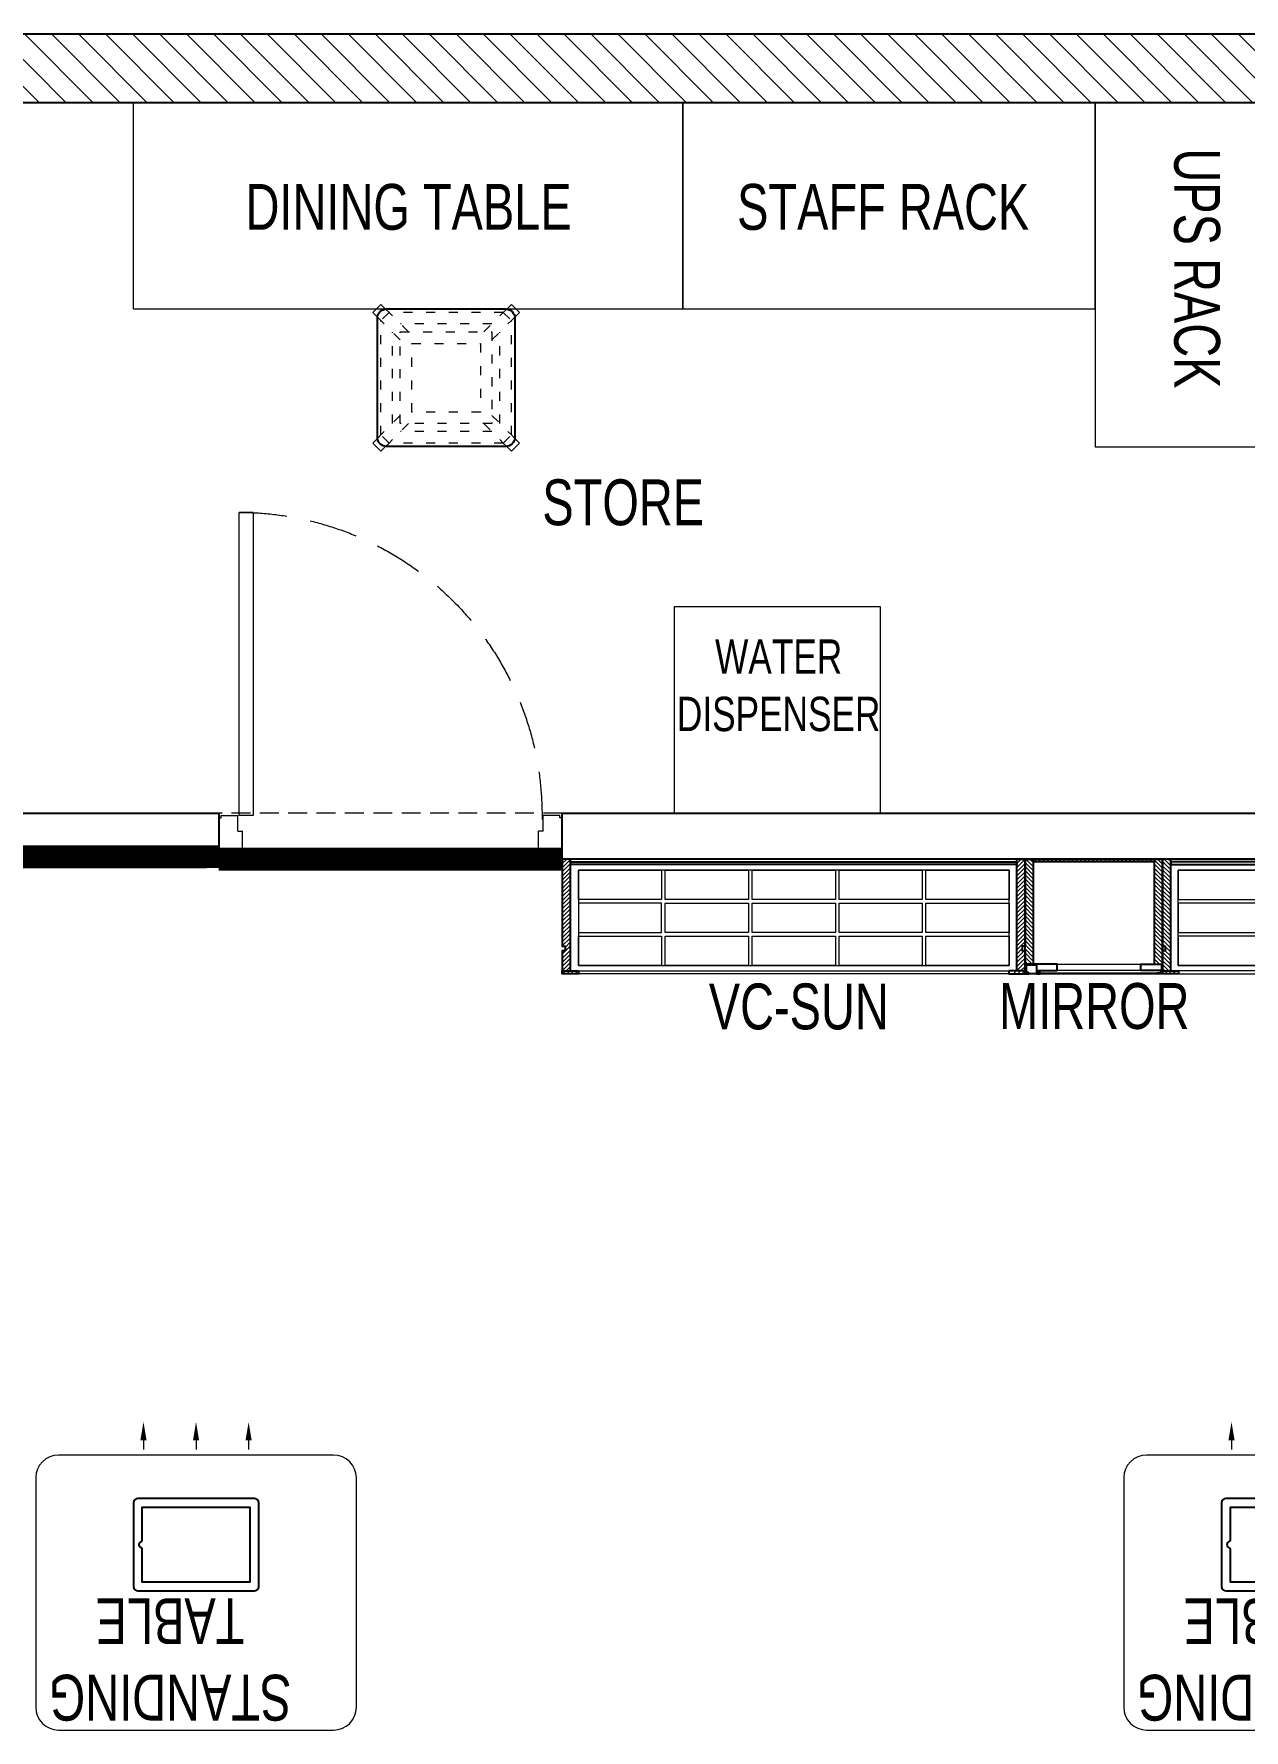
# Model space of a CAD drawing. Header units: feet. Extents: x 3021548 to 3033382, y -5395028 to -5381947.
# Drawn here: x 3028278 to 3030920, y -5385835 to -5382135 of the extents above; entities that cross this region are included whole.
import ezdxf

# ---------------------------------------------------------------- set-up
doc = ezdxf.new("R2010")
doc.units = ezdxf.units.FT
doc.header["$LTSCALE"] = 33
doc.header["$MEASUREMENT"] = 0
for name, pattern in [('a_p6_plan_L18$0$HIDDEN', [0.375, 0.25, -0.125]), ('ACAD_ISO03W100', [30, 12, -18]), ('HIDDEN2', [4.7624999999999975, 3.174999999999998, -1.587499999999999])]:
    doc.linetypes.add(name, pattern=pattern)
doc.layers.add('A-WALL', color=1, linetype='Continuous')
for name, color, linetype, lineweight in [('Door', 2, 'Continuous', 13), ('LENS-CURTAIN', 5, 'a_p6_plan_L18$0$HIDDEN', 9), ('LENS-DIM', 252, 'Continuous', 5), ('LENS-DOOR', 34, 'Continuous', 20), ('LENS-PARTITION', 21, 'Continuous', 25), ('LENS-TEXT', 31, 'Continuous', 5), ('LENS_TEXT', 31, 'Continuous', 5), ('LK-FF&E FLOOR', 1, 'Continuous', 9), ('LK-FF&E WALL', 1, 'Continuous', 9), ('LK-FLUTTED FINISH', 20, 'Continuous', 30), ('LK-MIRROR', 133, 'Continuous', 13), ('LN-ELEVATION-1', 81, 'Continuous', 25), ('LN-ELEVATION-2', 103, 'Continuous', 20), ('LN-ELEVATION-3', 125, 'Continuous', 18), ('LN-ELEVATION-4', 145, 'Continuous', 13), ('LN-ELEVATION-5', 167, 'Continuous', 5), ('LN-HATCH', 251, 'Continuous', 0), ('PLANO-TXT', 252, 'Continuous', 5)]:
    doc.layers.add(name, color=color, linetype=linetype, lineweight=lineweight)
doc.styles.add('LK TXT', font='GILC____.TTF', dxfattribs={"height": 100})
pattern_1 = [(45, (7858558.917008298, 3503823.203216763), (-4.490128060534575, 4.490128060534575), [])]

# ---------------------------------------------------------------- blocks, each defined once
blk = doc.blocks.new('*U45')
at = {"layer": 'LENS-DOOR'}
for p, q in [((548121.7424194189, 1779235.250802667), (548121.7424194121, 1778573.792470707)), ((548121.7424194189, 1779235.250802667), (548152.9924194244, 1779235.250802653)), ((548152.9924193986, 1778573.792470693), (548152.9924194244, 1779235.250802653)), ((547447.2632527449, 1778568.584137414), (547452.4715860604, 1778568.584137391)), ((547447.2632527215, 1778484.134138707), (547447.2632527449, 1778568.584137414)), ((547452.4715860653, 1778573.792470743), (547488.9299194093, 1778573.792470734)), ((547452.4715860604, 1778568.584137391), (547452.4715860653, 1778573.792470743)), ((547488.9299193954, 1778539.938304132), (547488.9299194093, 1778573.792470734)), ((548121.7424194121, 1778573.792470707), (548152.9924193986, 1778573.792470693)), ((548192.054919424, 1778573.792470725), (548155.5965860707, 1778573.792470693)), ((548155.5965860611, 1778539.938304095), (548155.5965860707, 1778573.792470693)), ((548192.0549194146, 1778568.584137372), (548192.054919424, 1778573.792470725)), ((548197.2632527373, 1778568.584137372), (548192.0549194146, 1778568.584137372)), ((548197.2632527256, 1778484.134138697), (548197.2632527373, 1778568.584137372)), ((547488.9299193954, 1778539.938304132), (547499.3465860662, 1778539.938304113)), ((547499.3465860639, 1778478.925805386), (547499.3465860662, 1778539.938304113)), ((548145.179919409, 1778478.925805326), (548145.179919395, 1778539.938304067)), ((548155.5965860611, 1778539.938304095), (548145.179919395, 1778539.938304067)), ((547447.2632527215, 1778484.134138707), (547452.4715860627, 1778484.134138707)), ((547452.4715860627, 1778478.925805396), (547452.4715860627, 1778484.134138707)), ((548192.0549194006, 1778478.925805345), (548192.0549194006, 1778484.134138698)), ((548197.2632527256, 1778484.134138697), (548192.0549194006, 1778484.134138698)), ((547452.4715860627, 1778478.925805396), (547499.3465860639, 1778478.925805386)), ((548192.0549194006, 1778478.925805345), (548145.179919409, 1778478.925805326))]:
    blk.add_line(p, q, dxfattribs=at)
at = {"layer": 'LENS-DOOR', "color": 7, "linetype": 'HIDDEN2'}
blk.add_ellipse((548152.9924193986, 1778573.792470693), major_axis=(-661.4583333306382, 0.003443102111827), ratio=0.9999999979146821, start_param=-1.570791121506941, end_param=0.0512086788949202, dxfattribs=at)
blk = doc.blocks.new('A$Cd7686a59')
at = {"layer": 'LN-HATCH'}
h = blk.add_hatch(dxfattribs=at)
h.set_pattern_fill('ANSI31', color=256, scale=333, angle=89.99999999999999)
h.set_pattern_definition([(134.9999999999999, (5280109.836505535, 5157204.346792613), (-29.43331976689006, -29.43331976689004), [])])
h.paths.add_polyline_path([(1192.799999991432, 1896.645897510461), (1192.799999991432, 2046.645897510462), (-6394.312309014611, 2046.645897511393), (-6394.312309014611, 1896.645897511393)])
h.paths.add_polyline_path([(-6905.130539561622, 1896.645897511393), (-6905.130539561622, 2046.645897511393), (-8577.577380650677, 2046.645897511393), (-8577.577380650677, 1896.645897511393)])
at = {"layer": 'A-WALL'}
blk.add_lwpolyline([(-6394.312309014611, 1896.645897511393), (-6394.312309014611, 2046.645897511393), (1192.01136156183, 2046.64589751036), (1192.01136156183, 1896.64589751036)], close=True, dxfattribs=at)
blk.add_lwpolyline([(1649.799999997951, 1650), (1192.799999997951, 1650), (1192.799999997951, 1896.645897510461), (-8577.577380644158, 1896.645897511393), (-8577.577380642295, 1896.645897511393), (-9086.577380645089, 1896.645897511393), (-9086.82540440466, 2031.944250569679), (-9238.979302838445, 2031.887229078449), (-9224.544859065674, 1367.131617547013), (-9157.70739502553, -2263.734094293788), (-9139.317361741327, -3110.658161018044), (-7944.0216921065, -3962.172134745866), (-7937.419340115972, -3952.149341316894), (653.4797925371677, -9611.264276544565), (760.3840655414386, -9485.491965699941), (989.5999999968335, -9139.319999999367), (1649.999999996274, -9139.319999999367), (1650, 1650)], dxfattribs=at)
blk = doc.blocks.new('MIRROR')
at = {"layer": 'LN-HATCH', "ltscale": 0.5}
h = blk.add_hatch(dxfattribs=at)
h.set_pattern_fill('ANSI31', color=256, scale=2)
h.set_pattern_definition([(45, (4060433.741624544, 1708720.786904081), (-4.490128060534575, 4.490128060534575), [])])
h.paths.add_polyline_path([(212.944788963403, 101.3407590774622), (230.944788963403, 101.3407590774622), (230.944788963403, -127.6592409225377), (212.944788963403, -127.6592409225377)])
h.paths.add_polyline_path([(230.944788963403, 95.34075907746227), (494.9447889634027, 95.34075907746227), (494.9447889634027, 101.3407590774622), (230.944788963403, 101.3407590774622)])
h.paths.add_polyline_path([(512.9447889634027, 101.3407590774622), (494.9447889634027, 101.3407590774622), (494.9447889634027, -127.6592409225377), (512.9447889634027, -127.6592409225377)])
at = {"layer": 'Defpoints'}
blk.add_lwpolyline([(512.9447889634027, 101.3407590774622), (212.944788963403, 101.3407590774622), (212.944788963403, -148.6592409225377), (512.9447889634027, -148.6592409225377)], close=True, dxfattribs=at)
at = {"layer": 'LN-ELEVATION-1'}
for points in [[(212.944788963403, 101.3407590774622), (230.944788963403, 101.3407590774622), (230.944788963403, -127.6592409225377), (212.944788963403, -127.6592409225377)], [(230.944788963403, 95.34075907746227), (494.9447889634027, 95.34075907746227), (494.9447889634027, 101.3407590774622), (230.944788963403, 101.3407590774622)], [(512.9447889634027, 101.3407590774622), (494.9447889634027, 101.3407590774622), (494.9447889634027, -127.6592409225377), (512.9447889634027, -127.6592409225377)], [(259.944788963403, -141.6592409225377), (259.944788963403, -127.6592409225377), (214.944788963403, -127.6592409225377), (214.944788963403, -148.6592409225377), (223.944788963403, -148.6592409225377), (223.944788963403, -147.1592409225377), (216.444788963403, -147.1592409225377), (216.444788963403, -141.6592409225377)], [(442.944788963403, -141.6592409225377), (442.944788963403, -127.6592409225377), (487.9447889634028, -127.6592409225377), (487.9447889634028, -148.6592409225377), (478.9447889634026, -148.6592409225377), (478.9447889634026, -147.1592409225377), (486.4447889634027, -147.1592409225377), (486.4447889634027, -141.6592409225377)], [(504.944788963403, -148.6592409225377), (504.944788963403, -147.1592409225377), (509.444788963403, -147.1592409225377), (509.444788963403, -129.1592409225377), (487.9447889634028, -129.1592409225377), (487.9447889634028, -127.6592409225377), (510.9447889634028, -127.6592409225377), (510.9447889634028, -148.6592409225377)]]:
    blk.add_lwpolyline(points, close=True, dxfattribs=at)
at = {"layer": 'LN-ELEVATION-2', "color": 4, "lineweight": 0}
blk.add_lwpolyline([(216.444788963403, -141.6592409225377), (486.4447889634027, -141.6592409225377), (486.4447889634027, -147.1592409225377), (216.444788963403, -147.1592409225377)], close=True, dxfattribs=at)
at = {"layer": 'LN-ELEVATION-2'}
blk.add_lwpolyline([(259.944788963403, -141.6592409225377), (442.944788963403, -141.6592409225377), (442.944788963403, -127.6592409225377), (259.944788963403, -127.6592409225377)], close=True, dxfattribs=at)
at = {"layer": 'LN-ELEVATION-4', "ltscale": 0.5}
blk.add_line((478.9447889634026, -148.6592409225377), (223.944788963403, -148.6592409225377), dxfattribs=at)
blk = doc.blocks.new('VC HD 1010')
at = {"layer": 'LN-HATCH', "ltscale": 0.5}
h = blk.add_hatch(dxfattribs=at)
h.set_pattern_fill('ANSI31', color=256, scale=2)
h.set_pattern_definition([(45, (3761554.586240421, 1795022.935917533), (-4.490128060534575, 4.490128060534575), [])])
h.paths.add_polyline_path([(-505.166666666977, 24), (-505.166666666977, -166), (-499.1666666669771, -166), (-499.1666666669771, -176), (-505.166666666977, -176), (-505.166666666977, -220), (-487.1666666669772, -220), (-487.1666666669772, 24)])
h = blk.add_hatch(dxfattribs=at)
h.set_pattern_fill('ANSI31', color=256, scale=2)
h.set_pattern_definition(pattern_1)
h.paths.add_polyline_path([(504.8333333330228, 24), (504.8333333330228, -166), (498.8333333330228, -166), (498.8333333330228, -176), (504.8333333330228, -176), (504.8333333330228, -220), (486.8333333330228, -220), (486.8333333330228, 24)])
h = blk.add_hatch(dxfattribs=at)
h.set_pattern_fill('ANSI31', color=256, scale=2)
h.set_pattern_definition([(45, (7858741.917008297, 3503823.203216763), (-4.490128060534575, 4.490128060534575), [])])
h.paths.add_polyline_path([(-470.1666666669772, -220), (-470.1666666669772, -226), (-505.166666666977, -226), (-505.166666666977, -220)])
h = blk.add_hatch(dxfattribs=at)
h.set_pattern_fill('ANSI31', color=256, scale=2)
h.set_pattern_definition(pattern_1)
h.paths.add_polyline_path([(476.8333333330228, -220), (476.8333333330228, -226), (511.8333333330228, -226), (511.8333333330228, -220)])
at = {"layer": 'LN-ELEVATION-1', "ltscale": 0.5}
for points in [[(-505.166666666977, 24), (-505.166666666977, -166), (-499.1666666669771, -166), (-499.1666666669771, -176), (-505.166666666977, -176), (-505.166666666977, -220), (-487.1666666669772, -220), (-487.1666666669772, 24)], [(486.8333333330228, 12), (-487.1666666669772, 12), (-487.1666666669772, 18), (486.8333333330228, 18)], [(504.8333333330228, 24), (504.8333333330228, -166), (498.8333333330228, -166), (498.8333333330228, -176), (504.8333333330228, -176), (504.8333333330228, -220), (486.8333333330228, -220), (486.8333333330228, 24)], [(-470.1666666669772, -220), (-470.1666666669772, -226), (-505.166666666977, -226), (-505.166666666977, -220)], [(469.8333333330228, -220), (469.8333333330228, -226), (504.8333333330228, -226), (504.8333333330228, -220)]]:
    blk.add_lwpolyline(points, close=True, dxfattribs=at)
at = {"layer": 'LN-ELEVATION-2', "ltscale": 0.5}
blk.add_lwpolyline([(470.1666666674428, 0), (-470.1666666674428, 0), (-470.1666666674428, -208), (470.1666666674428, -208)], close=True, dxfattribs=at)
at = {"layer": 'LN-ELEVATION-3', "ltscale": 0.5}
for p, q in [((-487.1666666669772, 24), (486.8333333330228, 24)), ((-470.1666666669772, -220), (469.8333333330228, -220)), ((469.8333333330228, -226), (-470.1666666669772, -226))]:
    blk.add_line(p, q, dxfattribs=at)
for points in [[(-470.1666666674428, 0), (-288.5000000004657, 0), (-288.5000000004657, -64), (-470.1666666674428, -64)], [(-280.5000000004657, 0), (-98.83333333348855, 0), (-98.83333333348855, -64), (-280.5000000004657, -64)], [(-90.83333333348855, 0), (90.83333333348855, 0), (90.83333333348855, -64), (-90.83333333348855, -64)], [(98.83333333348855, 0), (280.5000000004657, 0), (280.5000000004657, -64), (98.83333333348855, -64)], [(288.5000000004657, 0), (470.1666666674428, 0), (470.1666666674428, -64), (288.5000000004657, -64)], [(-470.1666666674428, -136), (-288.5000000004657, -136), (-288.5000000004657, -72), (-470.1666666674428, -72)], [(-280.5000000004657, -72), (-98.83333333348855, -72), (-98.83333333348855, -136), (-280.5000000004657, -136)], [(-90.83333333348855, -72), (90.83333333348855, -72), (90.83333333348855, -136), (-90.83333333348855, -136)], [(98.83333333348855, -72), (280.5000000004657, -72), (280.5000000004657, -136), (98.83333333348855, -136)], [(288.5000000004657, -72), (470.1666666674428, -72), (470.1666666674428, -136), (288.5000000004657, -136)], [(-470.1666666674428, -144), (-288.5000000004657, -144), (-288.5000000004657, -208), (-470.1666666674428, -208)], [(-280.5000000004657, -144), (-98.83333333348855, -144), (-98.83333333348855, -208), (-280.5000000004657, -208)], [(-90.83333333348855, -144), (90.83333333348855, -144), (90.83333333348855, -208), (-90.83333333348855, -208)], [(98.83333333348855, -144), (280.5000000004657, -144), (280.5000000004657, -208), (98.83333333348855, -208)], [(288.5000000004657, -144), (470.1666666674428, -144), (470.1666666674428, -208), (288.5000000004657, -208)]]:
    blk.add_lwpolyline(points, close=True, dxfattribs=at)
blk = doc.blocks.new('Standing Table 700X600')
at = {"layer": 'LN-ELEVATION-1', "linetype": 'ByBlock', "lineweight": -2}
for p, q in [((-114.7243699021637, -32.29984612949194), (-114.7243699021637, -12)), ((0, -32.29984612949194), (0, -12)), ((114.7243699021637, -32.29984612949194), (114.7243699021637, -12))]:
    blk.add_line(p, q, dxfattribs=at)
at = {"layer": 'LN-ELEVATION-1'}
for points in [[(-127.25, 94.49999999997087), (126.75, 94.49999999997087, 0.4142135623713902), (136.75, 104.4999999999709), (136.75, 286.4999999999709, 0.4142135623713902), (126.75, 296.4999999999709), (-127.25, 296.4999999999709, 0.4142135623713902), (-137.25, 286.4999999999709), (-137.25, 104.4999999999709, 0.4142135623713902)], [(117.25, 185.9606079858495), (117.25, 113.5), (-117.75, 113.5), (-117.75, 277.5), (117.25, 277.5), (117.25, 205.0393920141796, 0.3275382217372251), (118.6499999994412, 203.1315136115008, -0.733799385757267), (118.6500000001397, 187.868486388732, 0.3275382217372252)]]:
    blk.add_lwpolyline(points, format="xyb", close=True, dxfattribs=at)
at = {"layer": 'LN-ELEVATION-1', "linetype": 'ByBlock', "lineweight": -2}
for points in [[(-108.0577032342553, -32.29984612949194), (-121.3910365682095, -32.29984612949194), (-114.7243699021637, -72.29984612949193)], [(6.666666666977107, -32.29984612949194), (-6.666666666045784, -32.29984612949194), (0, -72.29984612949193)], [(121.3910365691408, -32.29984612949194), (108.0577032361179, -32.29984612949194), (114.7243699021637, -72.29984612949193)]]:
    blk.add_solid(points, dxfattribs=at)
at = {"layer": 'LN-ELEVATION-2'}
blk.add_lwpolyline([(-300, 0), (300, 0, 0.4142135623725836), (350, 50), (350, 550, 0.4142135623725836), (300, 600), (-300, 600, 0.4142135623725837), (-350, 550), (-350, 50, 0.4142135623725836)], format="xyb", close=True, dxfattribs=at)
at = {"layer": 'LENS-TEXT', "color": 7, "linetype": 'Continuous', "ltscale": 3, "insert": (56.76527249882929, 445.9141869283921), "char_height": 100, "width": 783.9636358173434, "attachment_point": 5, "style": 'LK TXT'}
blk.add_mtext('STANDING TABLE', dxfattribs=at)
blk = doc.blocks.new('Stool')
at = {"layer": 'LN-ELEVATION-1', "ltscale": 0.5}
blk.add_lwpolyline([(-130, 300), (130, 300, -0.4142135623730951), (150, 280), (150, 20, -0.4142135623730951), (130, 0), (-130, 0, -0.4142135623730951), (-150, 20), (-150, 280, -0.4142135623730951)], format="xyb", close=True, dxfattribs=at)
at = {"layer": 'LN-ELEVATION-3', "linetype": 'ACAD_ISO03W100', "ltscale": 0.05}
for p, q in [((-100, 232.3223304701969), (-142.3743686703965, 274.6966991415247)), ((-142.3743686708621, 274.6966991410591), (-142.3743686708621, 25.30330085894093)), ((-82.3223304701969, 250), (-124.6966991401277, 292.374368671095)), ((-124.696699141059, 292.3743686703965), (124.6966991401277, 292.374368671095)), ((-99.69669914059341, 267.3743686703965), (99.69669913966209, 267.374368671095)), ((82.3223304701969, 250), (124.6966991401277, 292.374368671095)), ((100, 232.3223304701969), (142.3743686703965, 274.6966991415247)), ((142.3743686708621, 274.6966991410591), (142.3743686708621, 25.30330085894093)), ((-117.3743686703965, 249.6966991408263), (-117.3743686703965, 50.30330085847527)), ((117.3743686703965, 249.6966991408263), (117.3743686703965, 50.30330085847527)), ((-100, 67.67766952980308), (-142.3743686703965, 25.30330085847527)), ((-82.3223304701969, 50), (-124.6966991401277, 7.625631328905001)), ((82.3223304701969, 50), (124.6966991401277, 7.625631328905001)), ((100, 67.67766952980308), (142.3743686703965, 25.30330085847527)), ((-124.696699141059, 7.625631329603493), (124.6966991401277, 7.625631328905001)), ((-99.69669914059341, 32.62563132960349), (99.69669913966209, 32.625631328905))]:
    blk.add_line(p, q, dxfattribs=at)
for points in [[(-132.2008663183078, 299.8785358476453), (-124.696699141059, 292.3743686703965), (-142.3743686708621, 274.6966991410591), (-149.8785358476452, 282.200866318075)], [(132.2008663183078, 299.8785358476453), (124.696699141059, 292.3743686703965), (142.3743686708621, 274.6966991410591), (149.8785358476452, 282.200866318075)], [(-132.2008663183078, 0.1214641523547471), (-124.696699141059, 7.625631329603493), (-142.3743686708621, 25.30330085894093), (-149.8785358476452, 17.79913368192501)], [(132.2008663183078, 0.1214641523547471), (124.696699141059, 7.625631329603493), (142.3743686708621, 25.30330085894093), (149.8785358476452, 17.79913368192501)]]:
    blk.add_lwpolyline(points, dxfattribs=at)
for points in [[(-100, 250), (100, 250), (100, 50), (-100, 50)], [(-75, 225), (75, 225), (75, 75), (-75, 75)]]:
    blk.add_lwpolyline(points, close=True, dxfattribs=at)
at = {"layer": 'LN-ELEVATION-5', "ltscale": 0.5}
for points in [[(-149.8785358476452, 282.200866318075), (-160.0520382001996, 292.3743686706293), (-142.3743686708621, 310.0520381999668), (-132.2008663183078, 299.8785358478781)], [(149.8785358476452, 282.200866318075), (160.0520382001996, 292.3743686706293), (142.3743686708621, 310.0520381999668), (132.2008663183078, 299.8785358478781)], [(-149.8785358476452, 17.79913368192501), (-160.0520382001996, 7.625631329370662), (-142.3743686708621, -10.05203819996677), (-132.2008663183078, 0.1214641521219164)], [(149.8785358476452, 17.79913368192501), (160.0520382001996, 7.625631329370662), (142.3743686708621, -10.05203819996677), (132.2008663183078, 0.1214641521219164)]]:
    blk.add_lwpolyline(points, dxfattribs=at)

msp = doc.modelspace()

# ---------------------------------------------------------------- linework, layer by layer
at = {"layer": 'LENS-CURTAIN', "ltscale": 5}
msp.add_lwpolyline([(3029431.897509826, -5383834.800889932), (3028681.897509827, -5383834.800889932), (3028681.897509827, -5383934.800889932), (3029431.897509826, -5383934.800889932)], close=True, dxfattribs=at)
at = {"layer": 'LENS-PARTITION'}
for points in [[(3025724.520129184, -5383834.800889932), (3028681.897509827, -5383834.800889932), (3028681.897509827, -5383934.800889932), (3025724.520129184, -5383934.800889932)], [(3029431.897509826, -5383834.800889932), (3031044.897509834, -5383834.800889932), (3031044.897509834, -5383934.800889931), (3029431.897509826, -5383934.800889931)]]:
    msp.add_lwpolyline(points, close=True, dxfattribs=at)
at = {"layer": 'LK-FF&E WALL'}
for points in [[(3029694.897509834, -5382284.800889931), (3028494.897509834, -5382284.800889931), (3028494.897509834, -5382734.800889931), (3029694.897509834, -5382734.800889931)], [(3030594.897509833, -5382284.800889931), (3029694.897509834, -5382284.800889931), (3029694.897509834, -5382734.800889931), (3030594.897509833, -5382734.800889931)], [(3031044.897509834, -5383035.178270579), (3031044.897509834, -5382284.800889931), (3030594.897509833, -5382284.800889931), (3030594.897509835, -5383035.178270579)], [(3029676.115358953, -5383834.800889932), (3030126.115358953, -5383834.800889932), (3030126.115358953, -5383384.800889931), (3029676.115358953, -5383384.800889931)]]:
    msp.add_lwpolyline(points, close=True, dxfattribs=at)
at = {"layer": 'LK-FLUTTED FINISH', "linetype": 'ACAD_ISO03W100', "ltscale": 0.05, "const_width": 50}
msp.add_lwpolyline([(3028681.897509827, -5383929.592556575), (3024474.520129186, -5383934.800889932)], dxfattribs=at)
at = {"layer": 'LK-MIRROR', "linetype": 'ACAD_ISO03W100', "ltscale": 0.05, "const_width": 50}
msp.add_lwpolyline([(3029431.897509826, -5383934.800889932), (3028681.897509827, -5383934.800889932)], dxfattribs=at)

# ---------------------------------------------------------------- block references
at = {"layer": 'Door', "xscale": -1}
msp.add_blockref('*U45', (3576879.160762558, -7162413.726695271), dxfattribs=at)
at = {"layer": 'LENS-DIM', "color": 2}
msp.add_blockref('A$Cd7686a59', (3031502.097509835, -5384181.446787441), dxfattribs=at)
at = {"layer": 'LK-FF&E FLOOR', "rotation": 180}
for p in [(3028632.397509826, -5385234.80088993), (3031007.397509826, -5385234.80088993)]:
    msp.add_blockref('Standing Table 700X600', p, dxfattribs=at)
at = {"layer": 'LK-FF&E WALL', "rotation": 180}
msp.add_blockref('Stool', (3029178.313175236, -5382734.800889931), dxfattribs=at)
at = {"layer": 'LK-FF&E WALL'}
msp.add_blockref('VC HD 1010', (3029937.064176493, -5383958.800889931), dxfattribs=at)
at = {"layer": 'LK-FF&E WALL', "xscale": -1}
for name, p in [('MIRROR', (3030954.842298789, -5384036.141649008)), ('VC HD 1010', (3031246.730843159, -5383958.800889931))]:
    msp.add_blockref(name, p, dxfattribs=at)

# ---------------------------------------------------------------- texts
at = {"layer": 'LENS-TEXT', "color": 0, "linetype": 'Continuous', "ltscale": 3, "insert": (3030816.887663071, -5382646.389298322), "char_height": 100, "attachment_point": 5, "rotation": 269.99999999999994, "style": 'LK TXT'}
msp.add_mtext_dynamic_manual_height_columns('UPS RACK', width=783.9636358173434, gutter_width=0.9999999999999992, heights=[0], dxfattribs=at)
at = {"layer": 'LENS-TEXT', "color": 0, "linetype": 'Continuous', "ltscale": 3, "attachment_point": 5, "style": 'LK TXT'}
for s, width, gutter_width, insert, char_height in [('DINING TABLE', 783.9636358173434, 0.9999999999999992, (3029096.409879479, -5382512.810736693), 100), ('STAFF RACK', 783.9636358173434, 0.9999999999999992, (3030132.3293915, -5382512.810736693), 100), ('STORE', 783.9636358173434, 0.9999999999999992, (3029564.789285877, -5383157.244792975), 100), ('WATER \\PDISPENSER', 264.1621858484572, 0.7499999999999996, (3029904.122050762, -5383556.226275661), 75)]:
    msp.add_mtext_dynamic_manual_height_columns(s, width=width, gutter_width=gutter_width, heights=[0], dxfattribs=dict(at, insert=insert, char_height=char_height))
at = {"layer": 'LENS_TEXT', "linetype": 'Continuous', "ltscale": 3, "insert": (3030593.081163542, -5384256.016501163), "char_height": 100, "width": 324.4738372093023, "attachment_point": 5, "style": 'LK TXT'}
msp.add_mtext('{\\C7;MIRROR}', dxfattribs=at)
at = {"layer": 'PLANO-TXT', "linetype": 'Continuous', "ltscale": 3, "insert": (3029948.020869337, -5384256.928347773), "char_height": 100, "width": 244.6773255813953, "attachment_point": 5, "style": 'LK TXT'}
msp.add_mtext('VC-SUN', dxfattribs=at)

doc.saveas('drawing.dxf')
